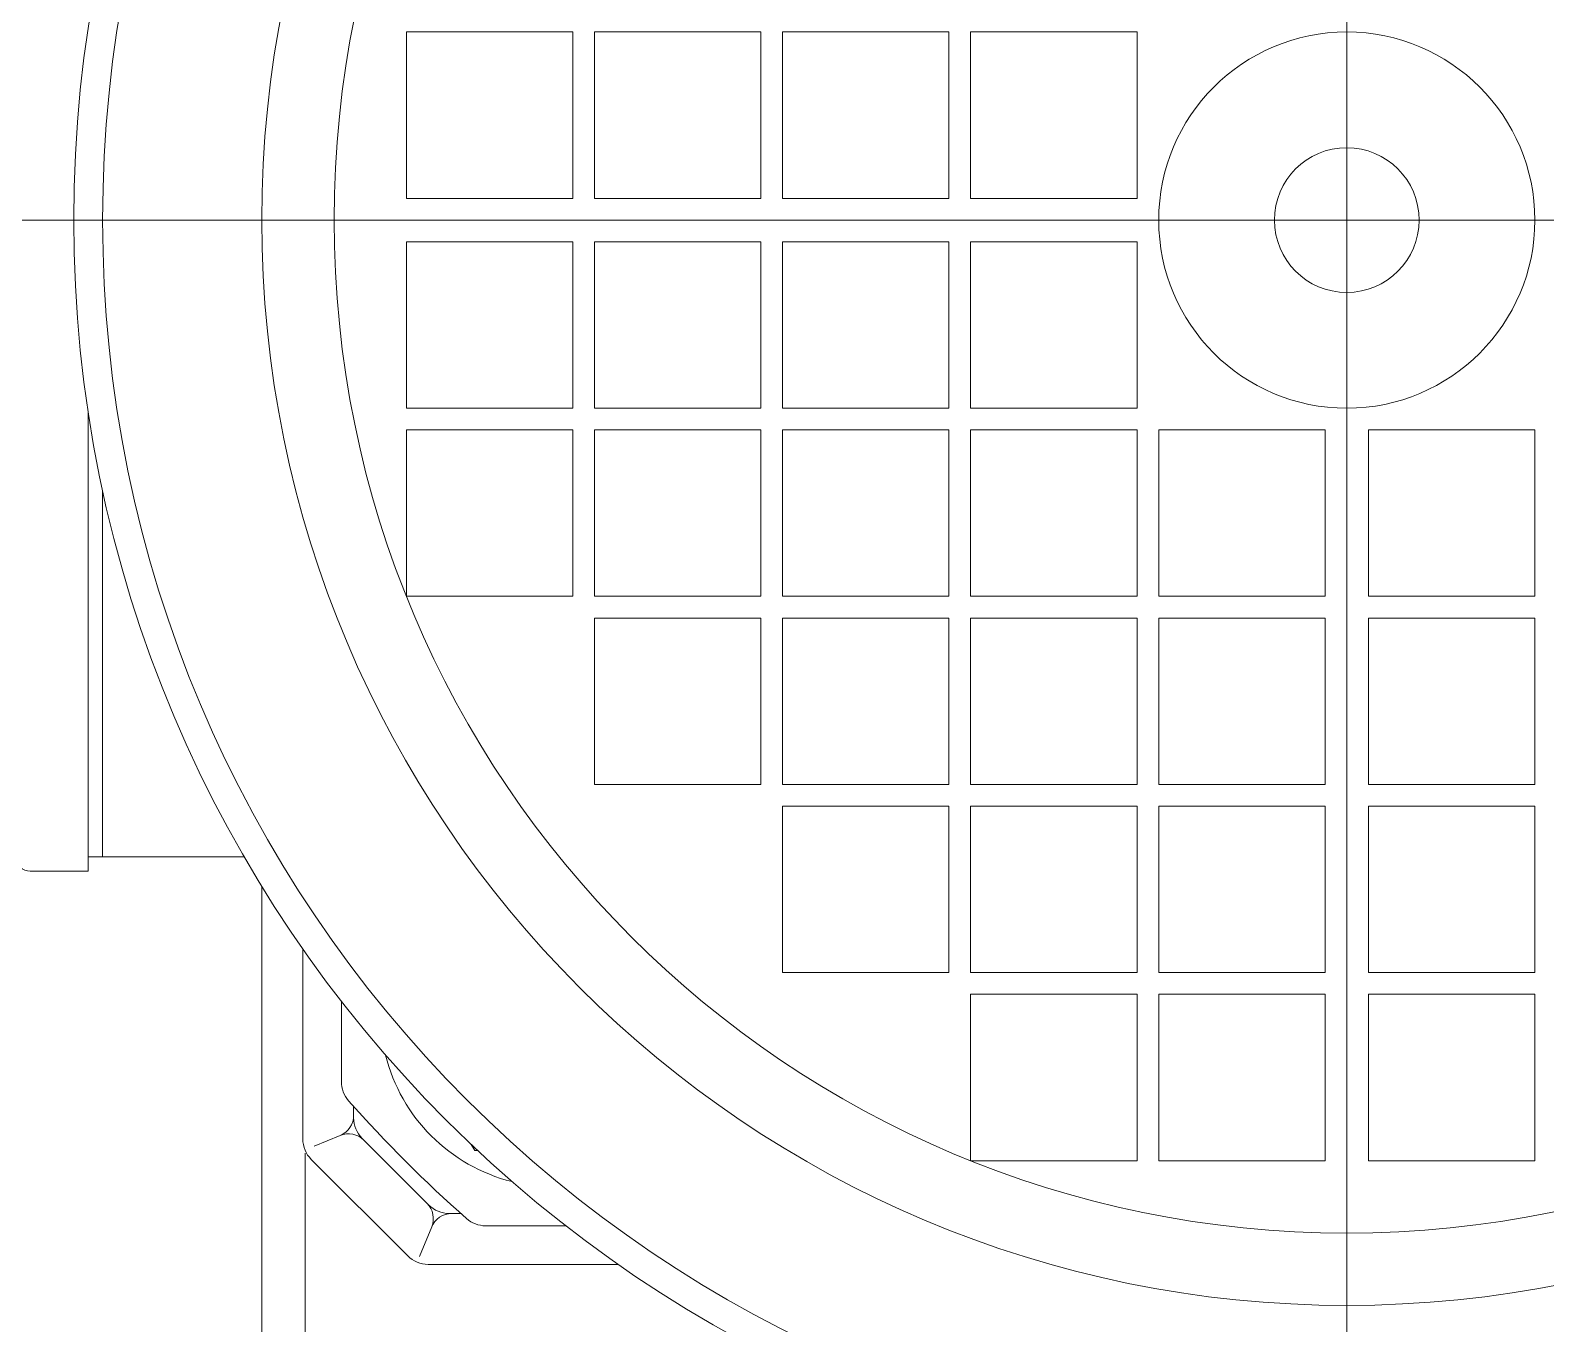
# Model space of a CAD drawing. Header units: millimetres. Extents: x 226317 to 226469, y 8188100 to 8188260.
# Drawn here: x 226393.814 to 226393.9187, y 8188237.0326 to 8188237.122 of the extents above; entities that cross this region are included whole.
import ezdxf

# ---------------------------------------------------------------- set-up
doc = ezdxf.new("R2010")
doc.units = ezdxf.units.MM
doc.linetypes.add('IMPORT-RAYABARRA', pattern=[0.8499999999999998, 0.2999999999999999, -0.2999999999999999, 0, -0.25])
doc.layers.add('0-BLOCK-SANIT', color=8, linetype='Continuous', lineweight=25)
doc.layers.add('MQ.TUBERÍA PVC 20mmø', color=3, linetype='IMPORT-RAYABARRA')

# ---------------------------------------------------------------- blocks, each defined once
blk = doc.blocks.new('ASDA')
at = {"layer": '0-BLOCK-SANIT', "color": 8, "lineweight": 0}
for p, q in [((-1.772102834132966, -3.733685255981982, -9.698933451613519e-07), (-1.772102834132966, -3.516381178982556, -9.698933451613519e-07)), ((-1.772102834132966, -3.733685255981982, -9.698933451613519e-07), (-1.772102834132966, -3.516381178982556, -9.698933451613519e-07)), ((-1.825602834520396, -3.611584975384176, -9.698933451613519e-07), (-1.83710283174878, -3.611584975384176, -9.698933451613519e-07)), ((-1.83710283174878, -3.611584975384176, -9.698933451613519e-07), (-1.83710283174878, -3.62308497633785, -9.698933451613519e-07)), ((-1.825602834520396, -3.611584975384176, -9.698933451613519e-07), (-1.83710283174878, -3.611584975384176, -9.698933451613519e-07)), ((-1.83710283174878, -3.611584975384176, -9.698933451613519e-07), (-1.83710283174878, -3.62308497633785, -9.698933451613519e-07)), ((-1.825602834520396, -3.611584975384176, -9.698933451613519e-07), (-1.825602834520396, -3.62308497633785, -9.698933451613519e-07)), ((-1.825602834520396, -3.611584975384176, -9.698933451613519e-07), (-1.825602834520396, -3.62308497633785, -9.698933451613519e-07)), ((-1.824102833343204, -3.611584975384176, -9.698933451613519e-07), (-1.824102833343204, -3.62308497633785, -9.698933451613519e-07)), ((-1.812602834252175, -3.611584975384176, -9.698933451613519e-07), (-1.824102833343204, -3.611584975384176, -9.698933451613519e-07)), ((-1.824102833343204, -3.611584975384176, -9.698933451613519e-07), (-1.824102833343204, -3.62308497633785, -9.698933451613519e-07)), ((-1.812602834252175, -3.611584975384176, -9.698933451613519e-07), (-1.824102833343204, -3.611584975384176, -9.698933451613519e-07)), ((-1.812602834252175, -3.611584975384176, -9.698933451613519e-07), (-1.812602834252175, -3.62308497633785, -9.698933451613519e-07)), ((-1.812602834252175, -3.611584975384176, -9.698933451613519e-07), (-1.812602834252175, -3.62308497633785, -9.698933451613519e-07)), ((-1.811102833074983, -3.611584975384176, -9.698933451613519e-07), (-1.811102833074983, -3.62308497633785, -9.698933451613519e-07)), ((-1.799602833983954, -3.611584975384176, -9.698933451613519e-07), (-1.811102833074983, -3.611584975384176, -9.698933451613519e-07)), ((-1.811102833074983, -3.611584975384176, -9.698933451613519e-07), (-1.811102833074983, -3.62308497633785, -9.698933451613519e-07)), ((-1.799602833983954, -3.611584975384176, -9.698933451613519e-07), (-1.811102833074983, -3.611584975384176, -9.698933451613519e-07)), ((-1.799602833983954, -3.611584975384176, -9.698933451613519e-07), (-1.799602833983954, -3.62308497633785, -9.698933451613519e-07)), ((-1.799602833983954, -3.611584975384176, -9.698933451613519e-07), (-1.799602833983954, -3.62308497633785, -9.698933451613519e-07)), ((-1.798102834669407, -3.611584975384176, -9.698933451613519e-07), (-1.798102834669407, -3.62308497633785, -9.698933451613519e-07)), ((-1.786602833715733, -3.611584975384176, -9.698933451613519e-07), (-1.798102834669407, -3.611584975384176, -9.698933451613519e-07)), ((-1.798102834669407, -3.611584975384176, -9.698933451613519e-07), (-1.798102834669407, -3.62308497633785, -9.698933451613519e-07)), ((-1.786602833715733, -3.611584975384176, -9.698933451613519e-07), (-1.798102834669407, -3.611584975384176, -9.698933451613519e-07)), ((-1.786602833715733, -3.611584975384176, -9.698933451613519e-07), (-1.786602833715733, -3.62308497633785, -9.698933451613519e-07)), ((-1.786602833715733, -3.611584975384176, -9.698933451613519e-07), (-1.786602833715733, -3.62308497633785, -9.698933451613519e-07)), ((-1.825602834520396, -3.62308497633785, -9.698933451613519e-07), (-1.83710283174878, -3.62308497633785, -9.698933451613519e-07)), ((-1.825602834520396, -3.62308497633785, -9.698933451613519e-07), (-1.83710283174878, -3.62308497633785, -9.698933451613519e-07)), ((-1.812602834252175, -3.62308497633785, -9.698933451613519e-07), (-1.824102833343204, -3.62308497633785, -9.698933451613519e-07)), ((-1.812602834252175, -3.62308497633785, -9.698933451613519e-07), (-1.824102833343204, -3.62308497633785, -9.698933451613519e-07)), ((-1.799602833983954, -3.62308497633785, -9.698933451613519e-07), (-1.811102833074983, -3.62308497633785, -9.698933451613519e-07)), ((-1.799602833983954, -3.62308497633785, -9.698933451613519e-07), (-1.811102833074983, -3.62308497633785, -9.698933451613519e-07)), ((-1.786602833715733, -3.62308497633785, -9.698933451613519e-07), (-1.798102834669407, -3.62308497633785, -9.698933451613519e-07)), ((-1.786602833715733, -3.62308497633785, -9.698933451613519e-07), (-1.798102834669407, -3.62308497633785, -9.698933451613519e-07)), ((-1.641520069388207, -3.624584975652397, -9.698933451613519e-07), (-1.902399708924349, -3.624584975652397, -9.698933451613519e-07)), ((-1.641520069388207, -3.624584975652397, -9.698933451613519e-07), (-1.902399708924349, -3.624584975652397, -9.698933451613519e-07)), ((-1.83710283174878, -3.626084974966943, -9.698933451613519e-07), (-1.83710283174878, -3.637584975920618, -9.698933451613519e-07)), ((-1.83710283174878, -3.626084974966943, -9.698933451613519e-07), (-1.825602834520396, -3.626084974966943, -9.698933451613519e-07)), ((-1.83710283174878, -3.626084974966943, -9.698933451613519e-07), (-1.83710283174878, -3.637584975920618, -9.698933451613519e-07)), ((-1.83710283174878, -3.626084974966943, -9.698933451613519e-07), (-1.825602834520396, -3.626084974966943, -9.698933451613519e-07)), ((-1.825602834520396, -3.626084974966943, -9.698933451613519e-07), (-1.825602834520396, -3.637584975920618, -9.698933451613519e-07)), ((-1.825602834520396, -3.626084974966943, -9.698933451613519e-07), (-1.825602834520396, -3.637584975920618, -9.698933451613519e-07)), ((-1.824102833343204, -3.626084974966943, -9.698933451613519e-07), (-1.824102833343204, -3.637584975920618, -9.698933451613519e-07)), ((-1.824102833343204, -3.626084974966943, -9.698933451613519e-07), (-1.812602834252175, -3.626084974966943, -9.698933451613519e-07)), ((-1.824102833343204, -3.626084974966943, -9.698933451613519e-07), (-1.824102833343204, -3.637584975920618, -9.698933451613519e-07)), ((-1.824102833343204, -3.626084974966943, -9.698933451613519e-07), (-1.812602834252175, -3.626084974966943, -9.698933451613519e-07)), ((-1.812602834252175, -3.626084974966943, -9.698933451613519e-07), (-1.812602834252175, -3.637584975920618, -9.698933451613519e-07)), ((-1.812602834252175, -3.626084974966943, -9.698933451613519e-07), (-1.812602834252175, -3.637584975920618, -9.698933451613519e-07)), ((-1.811102833074983, -3.626084974966943, -9.698933451613519e-07), (-1.811102833074983, -3.637584975920618, -9.698933451613519e-07)), ((-1.811102833074983, -3.626084974966943, -9.698933451613519e-07), (-1.799602833983954, -3.626084974966943, -9.698933451613519e-07)), ((-1.811102833074983, -3.626084974966943, -9.698933451613519e-07), (-1.811102833074983, -3.637584975920618, -9.698933451613519e-07)), ((-1.811102833074983, -3.626084974966943, -9.698933451613519e-07), (-1.799602833983954, -3.626084974966943, -9.698933451613519e-07)), ((-1.799602833983954, -3.626084974966943, -9.698933451613519e-07), (-1.799602833983954, -3.637584975920618, -9.698933451613519e-07)), ((-1.799602833983954, -3.626084974966943, -9.698933451613519e-07), (-1.799602833983954, -3.637584975920618, -9.698933451613519e-07)), ((-1.798102834669407, -3.626084974966943, -9.698933451613519e-07), (-1.786602833715733, -3.626084974966943, -9.698933451613519e-07)), ((-1.798102834669407, -3.626084974966943, -9.698933451613519e-07), (-1.798102834669407, -3.637584975920618, -9.698933451613519e-07)), ((-1.798102834669407, -3.626084974966943, -9.698933451613519e-07), (-1.786602833715733, -3.626084974966943, -9.698933451613519e-07)), ((-1.798102834669407, -3.626084974966943, -9.698933451613519e-07), (-1.798102834669407, -3.637584975920618, -9.698933451613519e-07)), ((-1.786602833715733, -3.626084974966943, -9.698933451613519e-07), (-1.786602833715733, -3.637584975920618, -9.698933451613519e-07)), ((-1.786602833715733, -3.626084974966943, -9.698933451613519e-07), (-1.786602833715733, -3.637584975920618, -9.698933451613519e-07)), ((-1.859102833492216, -3.637813734821975, -9.698933451613519e-07), (-1.859102833492216, -3.669584943912923, -9.698933451613519e-07)), ((-1.859102833492216, -3.637813734821975, -9.698933451613519e-07), (-1.859102833492216, -3.669584943912923, -9.698933451613519e-07)), ((-1.83710283174878, -3.637584975920618, -9.698933451613519e-07), (-1.825602834520396, -3.637584975920618, -9.698933451613519e-07)), ((-1.83710283174878, -3.637584975920618, -9.698933451613519e-07), (-1.825602834520396, -3.637584975920618, -9.698933451613519e-07)), ((-1.824102833343204, -3.637584975920618, -9.698933451613519e-07), (-1.812602834252175, -3.637584975920618, -9.698933451613519e-07)), ((-1.824102833343204, -3.637584975920618, -9.698933451613519e-07), (-1.812602834252175, -3.637584975920618, -9.698933451613519e-07)), ((-1.811102833074983, -3.637584975920618, -9.698933451613519e-07), (-1.799602833983954, -3.637584975920618, -9.698933451613519e-07)), ((-1.811102833074983, -3.637584975920618, -9.698933451613519e-07), (-1.799602833983954, -3.637584975920618, -9.698933451613519e-07)), ((-1.798102834669407, -3.637584975920618, -9.698933451613519e-07), (-1.786602833715733, -3.637584975920618, -9.698933451613519e-07)), ((-1.798102834669407, -3.637584975920618, -9.698933451613519e-07), (-1.786602833715733, -3.637584975920618, -9.698933451613519e-07)), ((-1.83710283174878, -3.639084975235164, -9.698933451613519e-07), (-1.83710283174878, -3.650584976188838, -9.698933451613519e-07)), ((-1.83710283174878, -3.639084975235164, -9.698933451613519e-07), (-1.825602834520396, -3.639084975235164, -9.698933451613519e-07)), ((-1.83710283174878, -3.639084975235164, -9.698933451613519e-07), (-1.825602834520396, -3.639084975235164, -9.698933451613519e-07)), ((-1.83710283174878, -3.639084975235164, -9.698933451613519e-07), (-1.83710283174878, -3.650584976188838, -9.698933451613519e-07)), ((-1.825602834520396, -3.639084975235164, -9.698933451613519e-07), (-1.825602834520396, -3.650584976188838, -9.698933451613519e-07)), ((-1.825602834520396, -3.639084975235164, -9.698933451613519e-07), (-1.825602834520396, -3.650584976188838, -9.698933451613519e-07)), ((-1.824102833343204, -3.639084975235164, -9.698933451613519e-07), (-1.824102833343204, -3.650584976188838, -9.698933451613519e-07)), ((-1.824102833343204, -3.639084975235164, -9.698933451613519e-07), (-1.812602834252175, -3.639084975235164, -9.698933451613519e-07)), ((-1.824102833343204, -3.639084975235164, -9.698933451613519e-07), (-1.824102833343204, -3.650584976188838, -9.698933451613519e-07)), ((-1.824102833343204, -3.639084975235164, -9.698933451613519e-07), (-1.812602834252175, -3.639084975235164, -9.698933451613519e-07)), ((-1.812602834252175, -3.639084975235164, -9.698933451613519e-07), (-1.812602834252175, -3.650584976188838, -9.698933451613519e-07)), ((-1.812602834252175, -3.639084975235164, -9.698933451613519e-07), (-1.812602834252175, -3.650584976188838, -9.698933451613519e-07)), ((-1.811102833074983, -3.639084975235164, -9.698933451613519e-07), (-1.811102833074983, -3.650584976188838, -9.698933451613519e-07)), ((-1.811102833074983, -3.639084975235164, -9.698933451613519e-07), (-1.799602833983954, -3.639084975235164, -9.698933451613519e-07)), ((-1.811102833074983, -3.639084975235164, -9.698933451613519e-07), (-1.811102833074983, -3.650584976188838, -9.698933451613519e-07)), ((-1.811102833074983, -3.639084975235164, -9.698933451613519e-07), (-1.799602833983954, -3.639084975235164, -9.698933451613519e-07)), ((-1.799602833983954, -3.639084975235164, -9.698933451613519e-07), (-1.799602833983954, -3.650584976188838, -9.698933451613519e-07)), ((-1.799602833983954, -3.639084975235164, -9.698933451613519e-07), (-1.799602833983954, -3.650584976188838, -9.698933451613519e-07)), ((-1.798102834669407, -3.639084975235164, -9.698933451613519e-07), (-1.798102834669407, -3.650584976188838, -9.698933451613519e-07)), ((-1.798102834669407, -3.639084975235164, -9.698933451613519e-07), (-1.786602833715733, -3.639084975235164, -9.698933451613519e-07)), ((-1.798102834669407, -3.639084975235164, -9.698933451613519e-07), (-1.798102834669407, -3.650584976188838, -9.698933451613519e-07)), ((-1.798102834669407, -3.639084975235164, -9.698933451613519e-07), (-1.786602833715733, -3.639084975235164, -9.698933451613519e-07)), ((-1.786602833715733, -3.639084975235164, -9.698933451613519e-07), (-1.786602833715733, -3.650584976188838, -9.698933451613519e-07)), ((-1.786602833715733, -3.639084975235164, -9.698933451613519e-07), (-1.786602833715733, -3.650584976188838, -9.698933451613519e-07)), ((-1.785102834401187, -3.639084975235164, -9.698933451613519e-07), (-1.773602833447512, -3.639084975235164, -9.698933451613519e-07)), ((-1.785102834401187, -3.639084975235164, -9.698933451613519e-07), (-1.785102834401187, -3.650584976188838, -9.698933451613519e-07)), ((-1.785102834401187, -3.639084975235164, -9.698933451613519e-07), (-1.773602833447512, -3.639084975235164, -9.698933451613519e-07)), ((-1.785102834401187, -3.639084975235164, -9.698933451613519e-07), (-1.785102834401187, -3.650584976188838, -9.698933451613519e-07)), ((-1.773602833447512, -3.639084975235164, -9.698933451613519e-07), (-1.773602833447512, -3.650584976188838, -9.698933451613519e-07)), ((-1.773602833447512, -3.639084975235164, -9.698933451613519e-07), (-1.773602833447512, -3.650584976188838, -9.698933451613519e-07)), ((-1.770602832955774, -3.650584976188838, -9.698933451613519e-07), (-1.770602832955774, -3.639084975235164, -9.698933451613519e-07)), ((-1.770602832955774, -3.639084975235164, -9.698933451613519e-07), (-1.759102833864745, -3.639084975235164, -9.698933451613519e-07)), ((-1.770602832955774, -3.650584976188838, -9.698933451613519e-07), (-1.770602832955774, -3.639084975235164, -9.698933451613519e-07)), ((-1.770602832955774, -3.639084975235164, -9.698933451613519e-07), (-1.759102833864745, -3.639084975235164, -9.698933451613519e-07)), ((-1.759102833864745, -3.650584976188838, -9.698933451613519e-07), (-1.759102833864745, -3.639084975235164, -9.698933451613519e-07)), ((-1.759102833864745, -3.650584976188838, -9.698933451613519e-07), (-1.759102833864745, -3.639084975235164, -9.698933451613519e-07)), ((-1.858102833328303, -3.643239456228912, -9.698933451613519e-07), (-1.858102833328303, -3.668584943749011, -9.698933451613519e-07)), ((-1.858102833328303, -3.643239456228912, -9.698933451613519e-07), (-1.858102833328303, -3.668584943749011, -9.698933451613519e-07)), ((-1.83710283174878, -3.650584976188838, -9.698933451613519e-07), (-1.825602834520396, -3.650584976188838, -9.698933451613519e-07)), ((-1.83710283174878, -3.650584976188838, -9.698933451613519e-07), (-1.825602834520396, -3.650584976188838, -9.698933451613519e-07)), ((-1.824102833343204, -3.650584976188838, -9.698933451613519e-07), (-1.812602834252175, -3.650584976188838, -9.698933451613519e-07)), ((-1.824102833343204, -3.650584976188838, -9.698933451613519e-07), (-1.812602834252175, -3.650584976188838, -9.698933451613519e-07)), ((-1.811102833074983, -3.650584976188838, -9.698933451613519e-07), (-1.799602833983954, -3.650584976188838, -9.698933451613519e-07)), ((-1.811102833074983, -3.650584976188838, -9.698933451613519e-07), (-1.799602833983954, -3.650584976188838, -9.698933451613519e-07)), ((-1.798102834669407, -3.650584976188838, -9.698933451613519e-07), (-1.786602833715733, -3.650584976188838, -9.698933451613519e-07)), ((-1.798102834669407, -3.650584976188838, -9.698933451613519e-07), (-1.786602833715733, -3.650584976188838, -9.698933451613519e-07)), ((-1.785102834401187, -3.650584976188838, -9.698933451613519e-07), (-1.773602833447512, -3.650584976188838, -9.698933451613519e-07)), ((-1.785102834401187, -3.650584976188838, -9.698933451613519e-07), (-1.773602833447512, -3.650584976188838, -9.698933451613519e-07)), ((-1.770602832955774, -3.650584976188838, -9.698933451613519e-07), (-1.759102833864745, -3.650584976188838, -9.698933451613519e-07)), ((-1.770602832955774, -3.650584976188838, -9.698933451613519e-07), (-1.759102833864745, -3.650584976188838, -9.698933451613519e-07)), ((-1.824102833343204, -3.652084975503385, -9.698933451613519e-07), (-1.824102833343204, -3.663584974594414, -9.698933451613519e-07)), ((-1.824102833343204, -3.652084975503385, -9.698933451613519e-07), (-1.812602834252175, -3.652084975503385, -9.698933451613519e-07)), ((-1.824102833343204, -3.652084975503385, -9.698933451613519e-07), (-1.812602834252175, -3.652084975503385, -9.698933451613519e-07)), ((-1.824102833343204, -3.652084975503385, -9.698933451613519e-07), (-1.824102833343204, -3.663584974594414, -9.698933451613519e-07)), ((-1.812602834252175, -3.652084975503385, -9.698933451613519e-07), (-1.812602834252175, -3.663584974594414, -9.698933451613519e-07)), ((-1.812602834252175, -3.652084975503385, -9.698933451613519e-07), (-1.812602834252175, -3.663584974594414, -9.698933451613519e-07)), ((-1.811102833074983, -3.652084975503385, -9.698933451613519e-07), (-1.811102833074983, -3.663584974594414, -9.698933451613519e-07)), ((-1.811102833074983, -3.652084975503385, -9.698933451613519e-07), (-1.799602833983954, -3.652084975503385, -9.698933451613519e-07)), ((-1.811102833074983, -3.652084975503385, -9.698933451613519e-07), (-1.811102833074983, -3.663584974594414, -9.698933451613519e-07)), ((-1.811102833074983, -3.652084975503385, -9.698933451613519e-07), (-1.799602833983954, -3.652084975503385, -9.698933451613519e-07)), ((-1.799602833983954, -3.652084975503385, -9.698933451613519e-07), (-1.799602833983954, -3.663584974594414, -9.698933451613519e-07)), ((-1.799602833983954, -3.652084975503385, -9.698933451613519e-07), (-1.799602833983954, -3.663584974594414, -9.698933451613519e-07)), ((-1.798102834669407, -3.652084975503385, -9.698933451613519e-07), (-1.798102834669407, -3.663584974594414, -9.698933451613519e-07)), ((-1.798102834669407, -3.652084975503385, -9.698933451613519e-07), (-1.786602833715733, -3.652084975503385, -9.698933451613519e-07)), ((-1.798102834669407, -3.652084975503385, -9.698933451613519e-07), (-1.798102834669407, -3.663584974594414, -9.698933451613519e-07)), ((-1.798102834669407, -3.652084975503385, -9.698933451613519e-07), (-1.786602833715733, -3.652084975503385, -9.698933451613519e-07)), ((-1.786602833715733, -3.652084975503385, -9.698933451613519e-07), (-1.786602833715733, -3.663584974594414, -9.698933451613519e-07)), ((-1.786602833715733, -3.652084975503385, -9.698933451613519e-07), (-1.786602833715733, -3.663584974594414, -9.698933451613519e-07)), ((-1.785102834401187, -3.652084975503385, -9.698933451613519e-07), (-1.773602833447512, -3.652084975503385, -9.698933451613519e-07)), ((-1.785102834401187, -3.652084975503385, -9.698933451613519e-07), (-1.785102834401187, -3.663584974594414, -9.698933451613519e-07)), ((-1.785102834401187, -3.652084975503385, -9.698933451613519e-07), (-1.773602833447512, -3.652084975503385, -9.698933451613519e-07)), ((-1.785102834401187, -3.652084975503385, -9.698933451613519e-07), (-1.785102834401187, -3.663584974594414, -9.698933451613519e-07)), ((-1.773602833447512, -3.652084975503385, -9.698933451613519e-07), (-1.773602833447512, -3.663584974594414, -9.698933451613519e-07)), ((-1.773602833447512, -3.652084975503385, -9.698933451613519e-07), (-1.773602833447512, -3.663584974594414, -9.698933451613519e-07)), ((-1.770602832955774, -3.663584974594414, -9.698933451613519e-07), (-1.770602832955774, -3.652084975503385, -9.698933451613519e-07)), ((-1.770602832955774, -3.652084975503385, -9.698933451613519e-07), (-1.759102833864745, -3.652084975503385, -9.698933451613519e-07)), ((-1.770602832955774, -3.663584974594414, -9.698933451613519e-07), (-1.770602832955774, -3.652084975503385, -9.698933451613519e-07)), ((-1.770602832955774, -3.652084975503385, -9.698933451613519e-07), (-1.759102833864745, -3.652084975503385, -9.698933451613519e-07)), ((-1.759102833864745, -3.663584974594414, -9.698933451613519e-07), (-1.759102833864745, -3.652084975503385, -9.698933451613519e-07)), ((-1.759102833864745, -3.663584974594414, -9.698933451613519e-07), (-1.759102833864745, -3.652084975503385, -9.698933451613519e-07)), ((-1.824102833343204, -3.663584974594414, -9.698933451613519e-07), (-1.812602834252175, -3.663584974594414, -9.698933451613519e-07)), ((-1.824102833343204, -3.663584974594414, -9.698933451613519e-07), (-1.812602834252175, -3.663584974594414, -9.698933451613519e-07)), ((-1.811102833074983, -3.663584974594414, -9.698933451613519e-07), (-1.799602833983954, -3.663584974594414, -9.698933451613519e-07)), ((-1.811102833074983, -3.663584974594414, -9.698933451613519e-07), (-1.799602833983954, -3.663584974594414, -9.698933451613519e-07)), ((-1.798102834669407, -3.663584974594414, -9.698933451613519e-07), (-1.786602833715733, -3.663584974594414, -9.698933451613519e-07)), ((-1.798102834669407, -3.663584974594414, -9.698933451613519e-07), (-1.786602833715733, -3.663584974594414, -9.698933451613519e-07)), ((-1.785102834401187, -3.663584974594414, -9.698933451613519e-07), (-1.773602833447512, -3.663584974594414, -9.698933451613519e-07)), ((-1.785102834401187, -3.663584974594414, -9.698933451613519e-07), (-1.773602833447512, -3.663584974594414, -9.698933451613519e-07)), ((-1.770602832955774, -3.663584974594414, -9.698933451613519e-07), (-1.759102833864745, -3.663584974594414, -9.698933451613519e-07)), ((-1.770602832955774, -3.663584974594414, -9.698933451613519e-07), (-1.759102833864745, -3.663584974594414, -9.698933451613519e-07)), ((-1.811102833074983, -3.665084975771606, -9.698933451613519e-07), (-1.811102833074983, -3.676584974862635, -9.698933451613519e-07)), ((-1.811102833074983, -3.665084975771606, -9.698933451613519e-07), (-1.799602833983954, -3.665084975771606, -9.698933451613519e-07)), ((-1.811102833074983, -3.665084975771606, -9.698933451613519e-07), (-1.799602833983954, -3.665084975771606, -9.698933451613519e-07)), ((-1.811102833074983, -3.665084975771606, -9.698933451613519e-07), (-1.811102833074983, -3.676584974862635, -9.698933451613519e-07)), ((-1.799602833983954, -3.665084975771606, -9.698933451613519e-07), (-1.799602833983954, -3.676584974862635, -9.698933451613519e-07)), ((-1.799602833983954, -3.665084975771606, -9.698933451613519e-07), (-1.799602833983954, -3.676584974862635, -9.698933451613519e-07)), ((-1.798102834669407, -3.665084975771606, -9.698933451613519e-07), (-1.798102834669407, -3.676584974862635, -9.698933451613519e-07)), ((-1.798102834669407, -3.665084975771606, -9.698933451613519e-07), (-1.786602833715733, -3.665084975771606, -9.698933451613519e-07)), ((-1.798102834669407, -3.665084975771606, -9.698933451613519e-07), (-1.798102834669407, -3.676584974862635, -9.698933451613519e-07)), ((-1.798102834669407, -3.665084975771606, -9.698933451613519e-07), (-1.786602833715733, -3.665084975771606, -9.698933451613519e-07)), ((-1.786602833715733, -3.665084975771606, -9.698933451613519e-07), (-1.786602833715733, -3.676584974862635, -9.698933451613519e-07)), ((-1.786602833715733, -3.665084975771606, -9.698933451613519e-07), (-1.786602833715733, -3.676584974862635, -9.698933451613519e-07)), ((-1.785102834401187, -3.665084975771606, -9.698933451613519e-07), (-1.773602833447512, -3.665084975771606, -9.698933451613519e-07)), ((-1.785102834401187, -3.665084975771606, -9.698933451613519e-07), (-1.785102834401187, -3.676584974862635, -9.698933451613519e-07)), ((-1.785102834401187, -3.665084975771606, -9.698933451613519e-07), (-1.773602833447512, -3.665084975771606, -9.698933451613519e-07)), ((-1.785102834401187, -3.665084975771606, -9.698933451613519e-07), (-1.785102834401187, -3.676584974862635, -9.698933451613519e-07)), ((-1.773602833447512, -3.665084975771606, -9.698933451613519e-07), (-1.773602833447512, -3.676584974862635, -9.698933451613519e-07)), ((-1.773602833447512, -3.665084975771606, -9.698933451613519e-07), (-1.773602833447512, -3.676584974862635, -9.698933451613519e-07)), ((-1.770602832955774, -3.676584974862635, -9.698933451613519e-07), (-1.770602832955774, -3.665084975771606, -9.698933451613519e-07)), ((-1.770602832955774, -3.665084975771606, -9.698933451613519e-07), (-1.759102833864745, -3.665084975771606, -9.698933451613519e-07)), ((-1.770602832955774, -3.665084975771606, -9.698933451613519e-07), (-1.759102833864745, -3.665084975771606, -9.698933451613519e-07)), ((-1.770602832955774, -3.676584974862635, -9.698933451613519e-07), (-1.770602832955774, -3.665084975771606, -9.698933451613519e-07)), ((-1.759102833864745, -3.676584974862635, -9.698933451613519e-07), (-1.759102833864745, -3.665084975771606, -9.698933451613519e-07)), ((-1.759102833864745, -3.676584974862635, -9.698933451613519e-07), (-1.759102833864745, -3.665084975771606, -9.698933451613519e-07)), ((-1.848313038644847, -3.668584943749011, -9.698933451613519e-07), (-1.859102833492216, -3.668584943749011, -9.698933451613519e-07)), ((-1.848313038644847, -3.668584943749011, -9.698933451613519e-07), (-1.859102833492216, -3.668584943749011, -9.698933451613519e-07)), ((-1.859102833492216, -3.669584943912923, -9.698933451613519e-07), (-1.863102834147867, -3.669584943912923, -9.698933451613519e-07)), ((-1.859102833492216, -3.669584943912923, -9.698933451613519e-07), (-1.863102834147867, -3.669584943912923, -9.698933451613519e-07)), ((-1.847102833387908, -3.670617568306625, -9.698933451613519e-07), (-1.847102833387908, -3.720800566487014, -9.698933451613519e-07)), ((-1.847102833387908, -3.670617568306625, -9.698933451613519e-07), (-1.847102833387908, -3.720800566487014, -9.698933451613519e-07)), ((-1.84426616266137, -3.688083724118769, -9.698933451613519e-07), (-1.84426616266137, -3.674948195926845, -9.698933451613519e-07)), ((-1.84426616266137, -3.688083724118769, -9.698933451613519e-07), (-1.84426616266137, -3.674948195926845, -9.698933451613519e-07)), ((-1.811102833074983, -3.676584974862635, -9.698933451613519e-07), (-1.799602833983954, -3.676584974862635, -9.698933451613519e-07)), ((-1.811102833074983, -3.676584974862635, -9.698933451613519e-07), (-1.799602833983954, -3.676584974862635, -9.698933451613519e-07)), ((-1.798102834669407, -3.676584974862635, -9.698933451613519e-07), (-1.786602833715733, -3.676584974862635, -9.698933451613519e-07)), ((-1.798102834669407, -3.676584974862635, -9.698933451613519e-07), (-1.786602833715733, -3.676584974862635, -9.698933451613519e-07)), ((-1.785102834401187, -3.676584974862635, -9.698933451613519e-07), (-1.773602833447512, -3.676584974862635, -9.698933451613519e-07)), ((-1.785102834401187, -3.676584974862635, -9.698933451613519e-07), (-1.773602833447512, -3.676584974862635, -9.698933451613519e-07)), ((-1.770602832955774, -3.676584974862635, -9.698933451613519e-07), (-1.759102833864745, -3.676584974862635, -9.698933451613519e-07)), ((-1.770602832955774, -3.676584974862635, -9.698933451613519e-07), (-1.759102833864745, -3.676584974862635, -9.698933451613519e-07)), ((-1.841600883228239, -3.678566633723676, -9.698933451613519e-07), (-1.841600883228239, -3.684113937430084, -9.698933451613519e-07)), ((-1.841600883228239, -3.678566633723676, -9.698933451613519e-07), (-1.841600883228239, -3.684113937430084, -9.698933451613519e-07)), ((-1.798102834669407, -3.678084976039827, -9.698933451613519e-07), (-1.798102834669407, -3.689584975130856, -9.698933451613519e-07)), ((-1.798102834669407, -3.678084976039827, -9.698933451613519e-07), (-1.786602833715733, -3.678084976039827, -9.698933451613519e-07)), ((-1.798102834669407, -3.678084976039827, -9.698933451613519e-07), (-1.786602833715733, -3.678084976039827, -9.698933451613519e-07)), ((-1.798102834669407, -3.678084976039827, -9.698933451613519e-07), (-1.798102834669407, -3.689584975130856, -9.698933451613519e-07)), ((-1.786602833715733, -3.678084976039827, -9.698933451613519e-07), (-1.786602833715733, -3.689584975130856, -9.698933451613519e-07)), ((-1.786602833715733, -3.678084976039827, -9.698933451613519e-07), (-1.786602833715733, -3.689584975130856, -9.698933451613519e-07)), ((-1.785102834401187, -3.678084976039827, -9.698933451613519e-07), (-1.785102834401187, -3.689584975130856, -9.698933451613519e-07)), ((-1.785102834401187, -3.678084976039827, -9.698933451613519e-07), (-1.773602833447512, -3.678084976039827, -9.698933451613519e-07)), ((-1.785102834401187, -3.678084976039827, -9.698933451613519e-07), (-1.773602833447512, -3.678084976039827, -9.698933451613519e-07)), ((-1.785102834401187, -3.678084976039827, -9.698933451613519e-07), (-1.785102834401187, -3.689584975130856, -9.698933451613519e-07)), ((-1.773602833447512, -3.678084976039827, -9.698933451613519e-07), (-1.773602833447512, -3.689584975130856, -9.698933451613519e-07)), ((-1.773602833447512, -3.678084976039827, -9.698933451613519e-07), (-1.773602833447512, -3.689584975130856, -9.698933451613519e-07)), ((-1.770602832955774, -3.689584975130856, -9.698933451613519e-07), (-1.770602832955774, -3.678084976039827, -9.698933451613519e-07)), ((-1.770602832955774, -3.678084976039827, -9.698933451613519e-07), (-1.759102833864745, -3.678084976039827, -9.698933451613519e-07)), ((-1.770602832955774, -3.678084976039827, -9.698933451613519e-07), (-1.759102833864745, -3.678084976039827, -9.698933451613519e-07)), ((-1.770602832955774, -3.689584975130856, -9.698933451613519e-07), (-1.770602832955774, -3.678084976039827, -9.698933451613519e-07)), ((-1.759102833864745, -3.689584975130856, -9.698933451613519e-07), (-1.759102833864745, -3.678084976039827, -9.698933451613519e-07)), ((-1.759102833864745, -3.689584975130856, -9.698933451613519e-07), (-1.759102833864745, -3.678084976039827, -9.698933451613519e-07)), ((-1.840752737072762, -3.685830031521618, -9.698933451613519e-07), (-1.840752737072762, -3.68662831094116, -9.698933451613519e-07)), ((-1.840752737072762, -3.685830031521618, -9.698933451613519e-07), (-1.840752737072762, -3.68662831094116, -9.698933451613519e-07)), ((-1.843482749012765, -3.688587269745767, -9.698933451613519e-07), (-1.84167897462612, -3.687840119935572, -9.698933451613519e-07)), ((-1.843482749012765, -3.688587269745767, -9.698933451613519e-07), (-1.84167897462612, -3.687840119935572, -9.698933451613519e-07)), ((-1.840166702342685, -3.688041948713362, -9.698933451613519e-07), (-1.835560153645929, -3.692648501135409, -9.698933451613519e-07)), ((-1.840166702342685, -3.688041948713362, -9.698933451613519e-07), (-1.835560153645929, -3.692648501135409, -9.698933451613519e-07)), ((-1.844102832896169, -3.689075424335897, -9.698933451613519e-07), (-1.844102832896169, -3.719513793475926, -9.698933451613519e-07)), ((-1.844102832896169, -3.689075424335897, -9.698933451613519e-07), (-1.844102832896169, -3.719513793475926, -9.698933451613519e-07)), ((-1.832629579526838, -3.688463806174695, -9.698933451613519e-07), (-1.832385314104613, -3.688886881805956, -9.698933451613519e-07)), ((-1.832629579526838, -3.688463806174695, -9.698933451613519e-07), (-1.832385314104613, -3.688886881805956, -9.698933451613519e-07)), ((-1.832385306654032, -3.688886885531247, -9.698933451613519e-07), (-1.832179981691297, -3.688886885531247, -9.698933451613519e-07)), ((-1.832385306654032, -3.688886885531247, -9.698933451613519e-07), (-1.832179981691297, -3.688886885531247, -9.698933451613519e-07)), ((-1.843680139107164, -3.689497248269618, -9.698933451613519e-07), (-1.83701527811354, -3.696162109263241, -9.698933451613519e-07)), ((-1.843680139107164, -3.689497248269618, -9.698933451613519e-07), (-1.83701527811354, -3.696162109263241, -9.698933451613519e-07)), ((-1.798102834669407, -3.689584975130856, -9.698933451613519e-07), (-1.786602833715733, -3.689584975130856, -9.698933451613519e-07)), ((-1.798102834669407, -3.689584975130856, -9.698933451613519e-07), (-1.786602833715733, -3.689584975130856, -9.698933451613519e-07)), ((-1.785102834401187, -3.689584975130856, -9.698933451613519e-07), (-1.773602833447512, -3.689584975130856, -9.698933451613519e-07)), ((-1.785102834401187, -3.689584975130856, -9.698933451613519e-07), (-1.773602833447512, -3.689584975130856, -9.698933451613519e-07)), ((-1.770602832955774, -3.689584975130856, -9.698933451613519e-07), (-1.759102833864745, -3.689584975130856, -9.698933451613519e-07)), ((-1.770602832955774, -3.689584975130856, -9.698933451613519e-07), (-1.759102833864745, -3.689584975130856, -9.698933451613519e-07)), ((-1.833347953332122, -3.693234969861805, -9.698933451613519e-07), (-1.834146778506692, -3.693234969861805, -9.698933451613519e-07)), ((-1.833347953332122, -3.693234969861805, -9.698933451613519e-07), (-1.834146778506692, -3.693234969861805, -9.698933451613519e-07)), ((-1.836201305908617, -3.69619753677398, -9.698933451613519e-07), (-1.835357848030981, -3.694161272607744, -9.698933451613519e-07)), ((-1.836201305908617, -3.69619753677398, -9.698933451613519e-07), (-1.835357848030981, -3.694161272607744, -9.698933451613519e-07)), ((-1.831630663422402, -3.694084639661014, -9.698933451613519e-07), (-1.826082325947937, -3.694084639661014, -9.698933451613519e-07)), ((-1.831630663422402, -3.694084639661014, -9.698933451613519e-07), (-1.826082325947937, -3.694084639661014, -9.698933451613519e-07)), ((-1.822465870005544, -3.696748488582671, -9.698933451613519e-07), (-1.83560210413998, -3.696748488582671, -9.698933451613519e-07)), ((-1.822465870005544, -3.696748488582671, -9.698933451613519e-07), (-1.83560210413998, -3.696748488582671, -9.698933451613519e-07))]:
    blk.add_line(p, q, dxfattribs=at)
for radius in [0.08800000000000001, 0.08800000000000001, 0.086, 0.086, 0.075, 0.075, 0.07, 0.07, 0.013, 0.013, 0.005, 0.005]:
    blk.add_circle((-1.772102834132966, -3.624584975652397, -9.698933451613519e-07), radius, dxfattribs=at)
for centre, radius, start, end in [((-1.863102834147867, -3.668584975413978, -9.698933451613519e-07), 0.001, 180.0000219846714, 269.9999978655659), ((-1.863102834147867, -3.668584975413978, -9.698933451613519e-07), 0.001, 180.0000219846714, 269.9999978655659), ((-1.826900686544832, -3.679386916570365, -9.698933451613519e-07), 0.012, 193.9804359373344, 256.0238320718872), ((-1.826900686544832, -3.679386916570365, -9.698933451613519e-07), 0.012, 193.9804359373344, 256.0238320718872), ((-1.839600879175123, -3.684113937430084, -9.698933451613519e-07), 0.002, 180.0000219846714, 221.4096010031946), ((-1.839600879175123, -3.684113937430084, -9.698933451613519e-07), 0.002, 180.0000219846714, 221.4096010031946), ((-1.772101124224719, -3.624584975652397, -9.698933451613519e-07), 0.092, 221.4096288933894, 228.5903841036668), ((-1.772101124224719, -3.624584975652397, -9.698933451613519e-07), 0.092, 221.4096288933894, 228.5903841036668), ((-1.842253466544207, -3.686454542912543, -9.698933451613519e-07), 0.0015, 292.4995899693347, 0), ((-1.842253466544207, -3.686454542912543, -9.698933451613519e-07), 0.0015, 292.4995899693347, 0), ((-1.83875346876448, -3.686628402210772, -9.698933451613519e-07), 0.002, 179.9999810035364, 224.999671960728), ((-1.83875346876448, -3.686628402210772, -9.698933451613519e-07), 0.002, 179.9999810035364, 224.999671960728), ((-1.842266894353088, -3.688083724118769, -9.698933451613519e-07), 0.002, 179.9998168655529, 224.9999451379324), ((-1.842266894353088, -3.688083724118769, -9.698933451613519e-07), 0.002, 179.9998168655529, 224.9999451379324), ((-1.841105520201381, -3.68922618124634, -9.698933451613519e-07), 0.0015, 45.00065419784863, 112.5004278448098), ((-1.841105520201381, -3.68922618124634, -9.698933451613519e-07), 0.0015, 45.00065419784863, 112.5004278448098), ((-1.836744678614195, -3.693586912937462, -9.698933451613519e-07), 0.0015, 337.499629120844, 45.00014496565601), ((-1.836744678614195, -3.693586912937462, -9.698933451613519e-07), 0.0015, 337.499629120844, 45.00014496565601), ((-1.834146778506692, -3.69123496953398, -9.698933451613519e-07), 0.002, 224.9997259915164, 269.9996358655399), ((-1.834146778506692, -3.69123496953398, -9.698933451613519e-07), 0.002, 224.9997259915164, 269.9996358655399), ((-1.833972950873431, -3.694734969176352, -9.698933451613519e-07), 0.0015, 90.00014599529351, 157.4997360881635), ((-1.833972950873431, -3.694734969176352, -9.698933451613519e-07), 0.0015, 90.00014599529351, 157.4997360881635), ((-1.831630663422402, -3.692084639333189, -9.698933451613519e-07), 0.002, 228.5903978165252, 270.0000249728791), ((-1.831630663422402, -3.692084639333189, -9.698933451613519e-07), 0.002, 228.5903978165252, 270.0000249728791), ((-1.83560210413998, -3.694748488254845, -9.698933451613519e-07), 0.002, 225.001038162754, 270.0014930366635), ((-1.83560210413998, -3.694748488254845, -9.698933451613519e-07), 0.002, 225.001038162754, 270.0014930366635)]:
    blk.add_arc(centre, radius, start, end, dxfattribs=at)
blk = doc.blocks.new('arq. estac.')
blk.add_blockref('ASDA', (226691.0990948746, 8188245.378934816, 8.140818091579953e-09))

msp = doc.modelspace()

# ---------------------------------------------------------------- block references
msp.add_blockref('arq. estac.', (-295.4220376470475, -4.645514124073088))

# ---------------------------------------------------------------- next in the draw order: linework, layer by layer
at = {"layer": 'MQ.TUBERÍA PVC 20mmø', "ltscale": 0.5}
msp.add_arc((226390.1229752903, 8188238.11220064), 3.825705911463506, 310.7639990972522, 45.58693365904281, dxfattribs=at)

doc.saveas('drawing.dxf')
